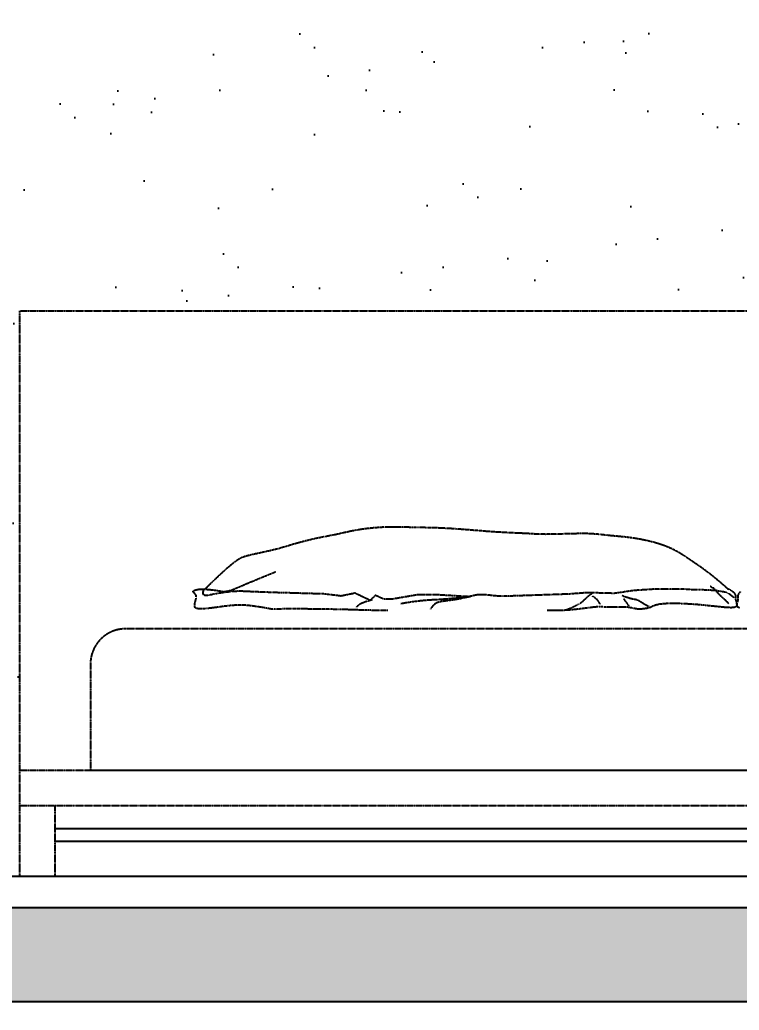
# Model space of a CAD drawing. Header units: millimetres. Extents: x 84840 to 206424, y -288515 to -124389.
# Drawn here: x 113913 to 114830, y -248147 to -246885 of the extents above; entities that cross this region are included whole.
import ezdxf

# ---------------------------------------------------------------- set-up
doc = ezdxf.new("R2010")
doc.units = ezdxf.units.MM
doc.header["$PDMODE"] = 3
doc.linetypes.add('DASHED2', pattern=[0.375, 0.25, -0.125])
doc.styles.add('Arial', font='arial.ttf')
doc.dimstyles.new('1比60', dxfattribs={"dimscale": 60, "dimtxt": 2, "dimasz": 1.25, "dimexe": 1, "dimexo": 1, "dimgap": 0.2, "dimtad": 1, "dimdec": 0, "dimrnd": 0.005, "dimzin": 0, "dimdsep": 46, "dimtxsty": 'Arial', "dimblk": 'ARCHTICK', "dimcen": 0.125, "dimdle": 1, "dimclrd": 44, "dimclre": 44, "dimclrt": 50, "dimadec": 0, "dimazin": 0, "dimtfac": 1, "dimtdec": 0, "dimtix": 1, "dimtmove": 2, "dimatfit": 3, "dimldrblk": 'DOT', "dimfxl": 4, "dimfxlon": 1, "dimtvp": 1, "dimtolj": 1, "dimtzin": 0, "dimarcsym": 0})

# ---------------------------------------------------------------- blocks, each defined once
blk = doc.blocks.new('0089')
at = {"color": 6, "linetype": 'DASHED2'}
for p, q in [((76486.5, -32316.2), (76486.5, -31516.2)), ((76486.5, -31516.2), (78486.5, -31516.2)), ((76970.4, -31825.5), (76966.6, -31826.1)), ((76974.4, -31824.9), (76970.4, -31825.5)), ((76978.5, -31824.4), (76974.4, -31824.9)), ((76982.6, -31824), (76978.5, -31824.4)), ((76986.8, -31823.5), (76982.6, -31824)), ((76991, -31823.2), (76986.8, -31823.5)), ((76995.1, -31822.9), (76991, -31823.2)), ((76999.1, -31822.6), (76995.1, -31822.9)), ((77003.1, -31822.4), (76999.1, -31822.6)), ((77007, -31822.2), (77003.1, -31822.4)), ((77010.6, -31822.1), (77007, -31822.2)), ((77014.2, -31822.1), (77010.6, -31822.1)), ((77017.5, -31822.1), (77014.2, -31822.1)), ((77020.7, -31822.1), (77017.5, -31822.1)), ((77023.9, -31822.1), (77020.7, -31822.1)), ((77026.9, -31822.2), (77023.9, -31822.1)), ((77030, -31822.3), (77026.9, -31822.2)), ((77033, -31822.4), (77030, -31822.3)), ((77036, -31822.5), (77033, -31822.4)), ((77039, -31822.6), (77036, -31822.5)), ((77042.2, -31822.7), (77039, -31822.6)), ((77045.4, -31822.8), (77042.2, -31822.7)), ((77048.8, -31822.8), (77045.4, -31822.8)), ((77052.2, -31822.9), (77048.8, -31822.8)), ((77055.7, -31823), (77052.2, -31822.9)), ((77059.4, -31823), (77055.7, -31823)), ((77063.1, -31823.1), (77059.4, -31823)), ((77067, -31823.2), (77063.1, -31823.1)), ((77071, -31823.3), (77067, -31823.2)), ((77075.1, -31823.4), (77071, -31823.3)), ((77079.3, -31823.5), (77075.1, -31823.4)), ((77083.6, -31823.7), (77079.3, -31823.5)), ((77088.1, -31823.9), (77083.6, -31823.7)), ((77092.5, -31824.2), (77088.1, -31823.9)), ((77097.1, -31824.4), (77092.5, -31824.2)), ((77101.6, -31824.7), (77097.1, -31824.4)), ((77106.1, -31825), (77101.6, -31824.7)), ((77110.6, -31825.3), (77106.1, -31825)), ((77115.1, -31825.7), (77110.6, -31825.3)), ((77119.4, -31826), (77115.1, -31825.7)), ((76899.6, -31839.9), (76896.6, -31840.5)), ((76902.5, -31839.2), (76899.6, -31839.9)), ((76905.3, -31838.6), (76902.5, -31839.2)), ((76908, -31838), (76905.3, -31838.6)), ((76910.7, -31837.4), (76908, -31838)), ((76913.2, -31836.9), (76910.7, -31837.4)), ((76915.7, -31836.4), (76913.2, -31836.9)), ((76918.1, -31836), (76915.7, -31836.4)), ((76920.4, -31835.5), (76918.1, -31836)), ((76922.7, -31835.1), (76920.4, -31835.5)), ((76925, -31834.7), (76922.7, -31835.1)), ((76927.3, -31834.2), (76925, -31834.7)), ((76929.7, -31833.8), (76927.3, -31834.2)), ((76932.1, -31833.3), (76929.7, -31833.8)), ((76934.6, -31832.7), (76932.1, -31833.3)), ((76937.2, -31832.2), (76934.6, -31832.7)), ((76940, -31831.6), (76937.2, -31832.2)), ((76942.9, -31830.9), (76940, -31831.6)), ((76945.9, -31830.2), (76942.9, -31830.9)), ((76949, -31829.5), (76945.9, -31830.2)), ((76952.3, -31828.8), (76949, -31829.5)), ((76955.7, -31828.1), (76952.3, -31828.8)), ((76959.2, -31827.4), (76955.7, -31828.1)), ((76962.8, -31826.7), (76959.2, -31827.4)), ((76966.6, -31826.1), (76962.8, -31826.7)), ((77123.7, -31826.3), (77119.4, -31826)), ((77127.8, -31826.7), (77123.7, -31826.3)), ((77131.8, -31827), (77127.8, -31826.7)), ((77135.8, -31827.3), (77131.8, -31827)), ((77139.7, -31827.6), (77135.8, -31827.3)), ((77143.5, -31828), (77139.7, -31827.6)), ((77147.4, -31828.3), (77143.5, -31828)), ((77151.3, -31828.6), (77147.4, -31828.3)), ((77155.2, -31828.9), (77151.3, -31828.6)), ((77159.2, -31829.1), (77155.2, -31828.9)), ((77163.3, -31829.4), (77159.2, -31829.1)), ((77167.6, -31829.6), (77163.3, -31829.4)), ((77171.9, -31829.9), (77167.6, -31829.6)), ((77176.3, -31830.1), (77171.9, -31829.9)), ((77180.7, -31830.3), (77176.3, -31830.1)), ((77185, -31830.5), (77180.7, -31830.3)), ((77189.2, -31830.7), (77185, -31830.5)), ((77193.2, -31830.8), (77189.2, -31830.7)), ((77197.1, -31831), (77193.2, -31830.8)), ((77200.7, -31831.2), (77197.1, -31831)), ((77204.1, -31831.3), (77200.7, -31831.2)), ((77207.1, -31831.5), (77204.1, -31831.3)), ((77209.9, -31831.7), (77207.1, -31831.5)), ((77212.4, -31831.8), (77209.9, -31831.7)), ((77214.9, -31832), (77212.4, -31831.8)), ((77217.3, -31832.1), (77214.9, -31832)), ((77219.7, -31832.2), (77217.3, -31832.1)), ((77222.3, -31832.3), (77219.7, -31832.2)), ((77225, -31832.4), (77222.3, -31832.3)), ((77227.9, -31832.4), (77225, -31832.4)), ((77231.2, -31832.5), (77227.9, -31832.4)), ((77234.8, -31832.4), (77231.2, -31832.5)), ((77238.7, -31832.4), (77234.8, -31832.4)), ((77242.9, -31832.3), (77238.7, -31832.4)), ((77247.2, -31832.2), (77242.9, -31832.3)), ((77251.6, -31832.1), (77247.2, -31832.2)), ((77256.1, -31832), (77251.6, -31832.1)), ((77260.5, -31831.9), (77256.1, -31832)), ((77264.8, -31831.8), (77260.5, -31831.9)), ((77268.9, -31831.7), (77264.8, -31831.8)), ((77272.8, -31831.6), (77268.9, -31831.7)), ((77276.3, -31831.5), (77272.8, -31831.6)), ((77279.5, -31831.5), (77276.3, -31831.5)), ((77282.5, -31831.5), (77279.5, -31831.5)), ((77285.3, -31831.4), (77282.5, -31831.5)), ((77287.9, -31831.5), (77285.3, -31831.4)), ((77290.4, -31831.5), (77287.9, -31831.5)), ((77292.8, -31831.6), (77290.4, -31831.5)), ((77295.2, -31831.7), (77292.8, -31831.6)), ((77297.6, -31831.8), (77295.2, -31831.7)), ((77300.1, -31832), (77297.6, -31831.8)), ((77302.7, -31832.2), (77300.1, -31832)), ((77305.3, -31832.4), (77302.7, -31832.2)), ((77308.1, -31832.7), (77305.3, -31832.4)), ((77310.9, -31833), (77308.1, -31832.7)), ((77313.7, -31833.3), (77310.9, -31833)), ((77316.6, -31833.6), (77313.7, -31833.3)), ((77319.5, -31834), (77316.6, -31833.6)), ((77322.5, -31834.3), (77319.5, -31834)), ((77325.5, -31834.6), (77322.5, -31834.3)), ((77328.5, -31834.9), (77325.5, -31834.6)), ((77331.4, -31835.2), (77328.5, -31834.9)), ((77334.4, -31835.4), (77331.4, -31835.2)), ((77337.5, -31835.7), (77334.4, -31835.4)), ((77340.6, -31836), (77337.5, -31835.7)), ((77343.7, -31836.3), (77340.6, -31836)), ((77347, -31836.7), (77343.7, -31836.3)), ((77350.5, -31837.1), (77347, -31836.7)), ((77354, -31837.6), (77350.5, -31837.1)), ((77357.8, -31838.2), (77354, -31837.6)), ((77361.7, -31838.8), (77357.8, -31838.2)), ((77365.9, -31839.6), (77361.7, -31838.8)), ((77370.3, -31840.5), (77365.9, -31839.6)), ((76849.3, -31853.7), (76847.3, -31854.2)), ((76851.3, -31853.2), (76849.3, -31853.7)), ((76853.5, -31852.6), (76851.3, -31853.2)), ((76855.7, -31852), (76853.5, -31852.6)), ((76858.1, -31851.3), (76855.7, -31852)), ((76860.7, -31850.5), (76858.1, -31851.3)), ((76863.4, -31849.7), (76860.7, -31850.5)), ((76866.2, -31848.9), (76863.4, -31849.7)), ((76869.2, -31848), (76866.2, -31848.9)), ((76872.1, -31847.1), (76869.2, -31848)), ((76875.2, -31846.2), (76872.1, -31847.1)), ((76878.3, -31845.3), (76875.2, -31846.2)), ((76881.4, -31844.5), (76878.3, -31845.3)), ((76884.5, -31843.6), (76881.4, -31844.5)), ((76887.6, -31842.8), (76884.5, -31843.6)), ((76890.6, -31842), (76887.6, -31842.8)), ((76893.7, -31841.3), (76890.6, -31842)), ((76896.6, -31840.5), (76893.7, -31841.3)), ((77374.7, -31841.4), (77370.3, -31840.5)), ((77379.3, -31842.5), (77374.7, -31841.4)), ((77384, -31843.7), (77379.3, -31842.5)), ((77388.7, -31845.1), (77384, -31843.7)), ((77393.4, -31846.5), (77388.7, -31845.1)), ((77398, -31848.1), (77393.4, -31846.5)), ((77402.5, -31849.8), (77398, -31848.1)), ((77406.9, -31851.6), (77402.5, -31849.8)), ((77411.1, -31853.5), (77406.9, -31851.6)), ((77415.2, -31855.6), (77411.1, -31853.5)), ((76798.8, -31866.5), (76795.1, -31868.7)), ((76802, -31865), (76798.8, -31866.5)), ((76804.9, -31864), (76802, -31865)), ((76807.6, -31863.3), (76804.9, -31864)), ((76810.3, -31862.6), (76807.6, -31863.3)), ((76813.2, -31861.9), (76810.3, -31862.6)), ((76816, -31861.2), (76813.2, -31861.9)), ((76818.9, -31860.5), (76816, -31861.2)), ((76821.8, -31859.9), (76818.9, -31860.5)), ((76824.6, -31859.3), (76821.8, -31859.9)), ((76827.4, -31858.7), (76824.6, -31859.3)), ((76830.1, -31858.1), (76827.4, -31858.7)), ((76832.6, -31857.5), (76830.1, -31858.1)), ((76835.1, -31857), (76832.6, -31857.5)), ((76837.3, -31856.5), (76835.1, -31857)), ((76839.5, -31856.1), (76837.3, -31856.5)), ((76841.5, -31855.6), (76839.5, -31856.1)), ((76843.5, -31855.2), (76841.5, -31855.6)), ((76845.4, -31854.7), (76843.5, -31855.2)), ((76847.3, -31854.2), (76845.4, -31854.7)), ((77419.1, -31857.7), (77415.2, -31855.6)), ((77422.8, -31859.9), (77419.1, -31857.7)), ((77426.4, -31862.2), (77422.8, -31859.9)), ((77429.9, -31864.4), (77426.4, -31862.2)), ((77433.2, -31866.7), (77429.9, -31864.4)), ((77436.5, -31868.9), (77433.2, -31866.7)), ((76778.3, -31882), (76770.2, -31889.4)), ((76785.1, -31876.2), (76778.3, -31882)), ((76790.6, -31871.9), (76785.1, -31876.2)), ((76795.1, -31868.7), (76790.6, -31871.9)), ((77439.6, -31871.1), (77436.5, -31868.9)), ((77442.6, -31873.1), (77439.6, -31871.1)), ((77445.6, -31875.1), (77442.6, -31873.1)), ((77448.5, -31877.1), (77445.6, -31875.1)), ((77451.7, -31879.3), (77448.5, -31877.1)), ((77455.1, -31881.7), (77451.7, -31879.3)), ((77458.9, -31884.6), (77455.1, -31881.7)), ((76770.2, -31889.4), (76760.4, -31898.7)), ((76819.8, -31897.3), (76823.4, -31895.8)), ((76823.4, -31895.8), (76827.4, -31894.2)), ((76827.4, -31894.2), (76831.8, -31892.4)), ((76831.8, -31892.4), (76836.8, -31890.4)), ((76836.8, -31890.4), (76842.5, -31888.1)), ((76842.5, -31888.1), (76848.8, -31885.5)), ((77463.3, -31887.9), (77458.9, -31884.6)), ((77468.3, -31891.9), (77463.3, -31887.9)), ((77474.1, -31896.6), (77468.3, -31891.9)), ((76742.7, -31910.1), (76743.9, -31910.1)), ((76743.9, -31910.1), (76745.2, -31910.1)), ((76745.2, -31910.1), (76746.6, -31910.1)), ((76760.4, -31898.7), (76748.7, -31910.2)), ((76789, -31910.2), (76791.5, -31909.2)), ((76791.5, -31909.2), (76794.1, -31908.2)), ((76794.1, -31908.2), (76796.7, -31907)), ((76796.7, -31907), (76799.4, -31905.9)), ((76799.4, -31905.9), (76802.2, -31904.7)), ((76802.2, -31904.7), (76805, -31903.5)), ((76805, -31903.5), (76807.8, -31902.2)), ((76807.8, -31902.2), (76810.6, -31901.1)), ((76810.6, -31901.1), (76813.5, -31899.8)), ((76813.5, -31899.8), (76816.6, -31898.6)), ((76816.6, -31898.6), (76819.8, -31897.3)), ((77387.6, -31910), (77356.9, -31912)), ((77408, -31910), (77387.6, -31910)), ((77426.3, -31910), (77408, -31910)), ((77438.6, -31911), (77426.3, -31910)), ((77467.4, -31908.3), (77464.5, -31906.2)), ((77470.2, -31909.1), (77467.4, -31908.3)), ((77471.3, -31912), (77470.2, -31909.1)), ((77480.9, -31902.3), (77474.1, -31896.6)), ((77488.6, -31909), (77480.9, -31902.3)), ((77488.6, -31909), (77492.2, -31910.7)), ((76732.2, -31913.3), (76732.3, -31913)), ((76732.2, -31913.7), (76732.2, -31913.3)), ((76732.3, -31914), (76732.2, -31913.7)), ((76732.3, -31913), (76732.5, -31912.7)), ((76732.5, -31914.3), (76732.3, -31914)), ((76732.5, -31912.7), (76732.8, -31912.4)), ((76732.7, -31914.6), (76732.5, -31914.3)), ((76733, -31914.9), (76732.7, -31914.6)), ((76732.8, -31912.4), (76733.2, -31912.1)), ((76733.3, -31915.2), (76733, -31914.9)), ((76733.2, -31912.1), (76733.7, -31911.8)), ((76733.6, -31915.6), (76733.3, -31915.2)), ((76734, -31915.9), (76733.6, -31915.6)), ((76733.7, -31911.8), (76734.3, -31911.6)), ((76734.3, -31916.3), (76734, -31915.9)), ((76734.3, -31911.6), (76735, -31911.3)), ((76734.7, -31916.6), (76734.3, -31916.3)), ((76735, -31917), (76734.7, -31916.6)), ((76735, -31911.3), (76735.8, -31911.1)), ((76735.3, -31917.4), (76735, -31917)), ((76735.6, -31917.9), (76735.3, -31917.4)), ((76735.9, -31918.3), (76735.6, -31917.9)), ((76735.8, -31911.1), (76736.6, -31910.9)), ((76736.1, -31918.8), (76735.9, -31918.3)), ((76736, -31924.3), (76736.2, -31923.3)), ((76736.2, -31919.4), (76736.1, -31918.8)), ((76736.3, -31920.1), (76736.2, -31919.4)), ((76736.2, -31923.3), (76736.3, -31922.4)), ((76736.4, -31920.8), (76736.3, -31920.1)), ((76736.3, -31922.4), (76736.4, -31921.5)), ((76736.4, -31921.5), (76736.4, -31920.8)), ((76736.6, -31910.9), (76737.5, -31910.7)), ((76737.5, -31910.7), (76738.4, -31910.5)), ((76738.4, -31910.5), (76739.4, -31910.3)), ((76739.4, -31910.3), (76740.5, -31910.2)), ((76740.5, -31910.2), (76741.6, -31910.2)), ((76741.6, -31910.2), (76742.7, -31910.1)), ((76746.4, -31914.1), (76746.5, -31912.9)), ((76746.4, -31915.2), (76746.4, -31914.1)), ((76746.4, -31916.2), (76746.4, -31915.2)), ((76746.5, -31917), (76746.4, -31916.2)), ((76746.5, -31911.6), (76746.6, -31910.1)), ((76746.5, -31912.9), (76746.5, -31911.6)), ((76746.7, -31917.7), (76746.5, -31917)), ((76746.6, -31910.1), (76748, -31910.2)), ((76747.1, -31918.3), (76746.7, -31917.7)), ((76747.6, -31918.7), (76747.1, -31918.3)), ((76748.3, -31918.9), (76747.6, -31918.7)), ((76748, -31910.2), (76749.5, -31910.2)), ((76749.2, -31919.1), (76748.3, -31918.9)), ((76750.3, -31919.1), (76749.2, -31919.1)), ((76749.5, -31910.2), (76751, -31910.3)), ((76751.7, -31919), (76750.3, -31919.1)), ((76751, -31910.3), (76752.6, -31910.4)), ((76753.2, -31918.8), (76751.7, -31919)), ((76752.6, -31910.4), (76754.3, -31910.6)), ((76755, -31918.5), (76753.2, -31918.8)), ((76754.3, -31910.6), (76756, -31910.7)), ((76756.9, -31918.2), (76755, -31918.5)), ((76756, -31910.7), (76757.7, -31910.9)), ((76759, -31917.8), (76756.9, -31918.2)), ((76757.7, -31910.9), (76759.5, -31911.1)), ((76761.2, -31917.3), (76759, -31917.8)), ((76759.5, -31911.1), (76761.2, -31911.3)), ((76761.2, -31911.3), (76762.9, -31911.5)), ((76763.6, -31916.9), (76761.2, -31917.3)), ((76762.9, -31911.5), (76764.6, -31911.7)), ((76766.1, -31916.4), (76763.6, -31916.9)), ((76764.6, -31911.7), (76766.2, -31911.9)), ((76768.8, -31915.9), (76766.1, -31916.4)), ((76766.2, -31911.9), (76767.7, -31912.2)), ((76767.7, -31912.2), (76769.1, -31912.4)), ((76771.6, -31915.5), (76768.8, -31915.9)), ((76769.1, -31912.4), (76770.5, -31912.7)), ((76770.5, -31912.7), (76771.8, -31912.9)), ((76774.4, -31915.1), (76771.6, -31915.5)), ((76771.8, -31912.9), (76773.2, -31913.1)), ((76773.2, -31913.1), (76774.5, -31913.2)), ((76777.3, -31914.7), (76774.4, -31915.1)), ((76774.5, -31913.2), (76775.9, -31913.3)), ((76775.9, -31913.3), (76777.4, -31913.2)), ((76780.2, -31914.3), (76777.3, -31914.7)), ((76777.4, -31913.2), (76778.9, -31913.1)), ((76778.9, -31913.1), (76780.6, -31912.8)), ((76783.1, -31914), (76780.2, -31914.3)), ((76780.6, -31912.8), (76782.5, -31912.4)), ((76782.5, -31912.4), (76784.5, -31911.8)), ((76785.9, -31913.7), (76783.1, -31914)), ((76784.5, -31911.8), (76786.7, -31911)), ((76788.7, -31913.5), (76785.9, -31913.7)), ((76786.7, -31911), (76789, -31910.2)), ((76791.3, -31913.3), (76788.7, -31913.5)), ((76793.9, -31913.2), (76791.3, -31913.3)), ((76796.3, -31913.1), (76793.9, -31913.2)), ((76798.6, -31913.1), (76796.3, -31913.1)), ((76801, -31913.1), (76798.6, -31913.1)), ((76803.7, -31913.2), (76801, -31913.1)), ((76806.7, -31913.3), (76803.7, -31913.2)), ((76810.1, -31913.5), (76806.7, -31913.3)), ((76814.1, -31913.7), (76810.1, -31913.5)), ((76818.8, -31913.9), (76814.1, -31913.7)), ((76824.4, -31914.1), (76818.8, -31913.9)), ((76830.9, -31914.4), (76824.4, -31914.1)), ((76838.4, -31914.6), (76830.9, -31914.4)), ((76846.8, -31914.9), (76838.4, -31914.6)), ((76855.8, -31915.2), (76846.8, -31914.9)), ((76865.2, -31915.4), (76855.8, -31915.2)), ((76874.8, -31915.7), (76865.2, -31915.4)), ((76884.3, -31916), (76874.8, -31915.7)), ((76893.6, -31916.2), (76884.3, -31916)), ((76902.4, -31916.5), (76893.6, -31916.2)), ((76910.5, -31916.7), (76902.4, -31916.5)), ((76917.7, -31916.9), (76906.6, -31916.6)), ((76917.7, -31916.9), (76910.5, -31916.7)), ((76941.6, -31919.9), (76917.7, -31916.9)), ((76961.3, -31915.8), (76941.6, -31919.9)), ((76982.7, -31926.1), (76961.3, -31915.8)), ((76990.2, -31918.9), (76982.7, -31926.1)), ((77001.5, -31924.1), (76990.2, -31918.9)), ((77015, -31924.1), (77001.5, -31924.1)), ((77051.1, -31917.9), (77015, -31924.1)), ((77062.5, -31917.9), (77051.1, -31917.9)), ((77073.8, -31917.9), (77062.5, -31917.9)), ((77122, -31920.8), (77073.8, -31917.9)), ((77080.9, -31924.4), (77085, -31924.1)), ((77085, -31924.1), (77089.3, -31923.8)), ((77089.3, -31923.8), (77093.7, -31923.5)), ((77093.7, -31923.5), (77098.3, -31923.1)), ((77098.3, -31923.1), (77103.1, -31922.7)), ((77103.1, -31922.7), (77108.2, -31922.3)), ((77109.5, -31923.9), (77105, -31924.7)), ((77108.2, -31922.3), (77113.5, -31921.7)), ((77114.3, -31922.9), (77109.5, -31923.9)), ((77113.5, -31921.7), (77119, -31921.1)), ((77119.5, -31921.8), (77114.3, -31922.9)), ((77119, -31921.1), (77124.9, -31920.4)), ((77124.9, -31920.4), (77119.5, -31921.8)), ((77135.8, -31917.9), (77122, -31920.8)), ((77144.1, -31917.9), (77135.8, -31917.9)), ((77162.6, -31919.9), (77144.1, -31917.9)), ((77172.2, -31920.2), (77162.6, -31919.9)), ((77264.1, -31917.1), (77172.2, -31920.2)), ((77290.6, -31915.1), (77264.1, -31917.1)), ((77287.9, -31923.7), (77286.8, -31924.7)), ((77289.1, -31922.5), (77287.9, -31923.7)), ((77290.6, -31921.2), (77289.1, -31922.5)), ((77328.4, -31916.1), (77290.6, -31915.1)), ((77292.3, -31919.8), (77290.6, -31921.2)), ((77294.3, -31918.2), (77292.3, -31919.8)), ((77296.6, -31916.4), (77294.3, -31918.2)), ((77299.7, -31921.4), (77297.8, -31920.1)), ((77301.3, -31922.5), (77299.7, -31921.4)), ((77302.5, -31923.5), (77301.3, -31922.5)), ((77303.5, -31924.3), (77302.5, -31923.5)), ((77356.9, -31912), (77328.4, -31916.1)), ((77341.5, -31920.2), (77339.1, -31919.3)), ((77343.7, -31921), (77341.5, -31920.2)), ((77344.4, -31927), (77342, -31923.8)), ((77345.6, -31921.7), (77343.7, -31921)), ((77347.4, -31922.2), (77345.6, -31921.7)), ((77348.9, -31922.7), (77347.4, -31922.2)), ((77350.3, -31923.1), (77348.9, -31922.7)), ((77351.5, -31923.5), (77350.3, -31923.1)), ((77352.6, -31923.7), (77351.5, -31923.5)), ((77353.6, -31924), (77352.6, -31923.7)), ((77354.5, -31924.1), (77353.6, -31924)), ((77448.8, -31911), (77438.6, -31911)), ((77471.3, -31912), (77448.8, -31911)), ((77472.3, -31912.1), (77471.3, -31912)), ((77473.2, -31912.2), (77472.3, -31912.1)), ((77472.3, -31912.7), (77474.3, -31914.7)), ((77474.1, -31912.4), (77473.2, -31912.2)), ((77474.9, -31912.5), (77474.1, -31912.4)), ((77474.3, -31914.7), (77476.2, -31916.6)), ((77475.7, -31912.7), (77474.9, -31912.5)), ((77476.5, -31912.8), (77475.7, -31912.7)), ((77476.2, -31916.6), (77478.1, -31918.4)), ((77477.2, -31913), (77476.5, -31912.8)), ((77478, -31913.1), (77477.2, -31913)), ((77478.7, -31913.3), (77478, -31913.1)), ((77478.1, -31918.4), (77479.9, -31920)), ((77479.4, -31913.4), (77478.7, -31913.3)), ((77480.2, -31913.5), (77479.4, -31913.4)), ((77479.9, -31920), (77481.7, -31921.7)), ((77481, -31913.6), (77480.2, -31913.5)), ((77481.7, -31913.8), (77481, -31913.6)), ((77482.5, -31913.9), (77481.7, -31913.8)), ((77481.7, -31921.7), (77483.4, -31923.3)), ((77483.2, -31914), (77482.5, -31913.9)), ((77483.9, -31914.1), (77483.2, -31914)), ((77483.4, -31923.3), (77485.1, -31924.9)), ((77484.6, -31914.2), (77483.9, -31914.1)), ((77485.3, -31914.3), (77484.6, -31914.2)), ((77486, -31914.4), (77485.3, -31914.3)), ((77486.6, -31914.6), (77486, -31914.4)), ((77487.1, -31914.7), (77486.6, -31914.6)), ((77487.6, -31914.9), (77487.1, -31914.7)), ((77488.1, -31915.1), (77487.6, -31914.9)), ((77488.5, -31915.3), (77488.1, -31915.1)), ((77489, -31915.5), (77488.5, -31915.3)), ((77489.4, -31915.7), (77489, -31915.5)), ((77489.9, -31916), (77489.4, -31915.7)), ((77490.3, -31916.3), (77489.9, -31916)), ((77490.8, -31916.6), (77490.3, -31916.3)), ((77491.3, -31917), (77490.8, -31916.6)), ((77491.9, -31917.4), (77491.3, -31917)), ((77492.5, -31917.8), (77491.9, -31917.4)), ((77492.2, -31910.7), (77494.9, -31912.4)), ((77493.1, -31918.3), (77492.5, -31917.8)), ((77493.8, -31918.8), (77493.1, -31918.3)), ((77494.5, -31919.3), (77493.8, -31918.8)), ((77495.2, -31919.9), (77494.5, -31919.3)), ((77494.9, -31912.4), (77497, -31914)), ((77495.9, -31920.5), (77495.2, -31919.9)), ((77496.7, -31921.1), (77495.9, -31920.5)), ((77497.6, -31921.8), (77496.7, -31921.1)), ((77497, -31914), (77498.5, -31915.4)), ((77498.4, -31922.5), (77497.6, -31921.8)), ((77498.5, -31915.4), (77499.4, -31916.8)), ((77499.4, -31916.8), (77500, -31918.1)), ((77500, -31918.1), (77500.3, -31919.3)), ((77500.3, -31919.3), (77500.4, -31920.5)), ((77500.4, -31920.5), (77500.3, -31921.6)), ((77500.3, -31921.6), (77500.3, -31922.7)), ((77500.3, -31922.7), (77500.3, -31923.8)), ((77500.3, -31923.8), (77500.4, -31924.8)), ((77503.6, -31919.3), (77503.5, -31920.5)), ((77503.5, -31920.5), (77503.6, -31921.6)), ((77503.6, -31923.8), (77503.5, -31924.8)), ((77503.9, -31918.1), (77503.6, -31919.3)), ((77503.6, -31921.6), (77503.6, -31922.7)), ((77503.6, -31922.7), (77503.6, -31923.8)), ((77504.5, -31916.8), (77503.9, -31918.1)), ((77505.4, -31915.4), (77504.5, -31916.8)), ((77506.9, -31914), (77505.4, -31915.4)), ((76734.2, -31932.5), (76734.3, -31931.6)), ((76734.2, -31933.4), (76734.2, -31932.5)), ((76734.2, -31934.2), (76734.2, -31933.4)), ((76734.4, -31935), (76734.2, -31934.2)), ((76734.3, -31931.6), (76734.5, -31930.6)), ((76734.7, -31935.7), (76734.4, -31935)), ((76734.5, -31930.6), (76734.7, -31929.5)), ((76734.7, -31929.5), (76735, -31928.5)), ((76735.1, -31936.3), (76734.7, -31935.7)), ((76735, -31928.5), (76735.2, -31927.4)), ((76735.8, -31936.8), (76735.1, -31936.3)), ((76735.2, -31927.4), (76735.5, -31926.4)), ((76735.5, -31926.4), (76735.7, -31925.3)), ((76735.7, -31925.3), (76736, -31924.3)), ((76736.7, -31937.3), (76735.8, -31936.8)), ((76737.8, -31937.6), (76736.7, -31937.3)), ((76739.1, -31937.9), (76737.8, -31937.6)), ((76740.7, -31938), (76739.1, -31937.9)), ((76742.6, -31938.1), (76740.7, -31938)), ((76744.7, -31938), (76742.6, -31938.1)), ((76747, -31937.9), (76744.7, -31938)), ((76749.6, -31937.7), (76747, -31937.9)), ((76752.3, -31937.5), (76749.6, -31937.7)), ((76755.2, -31937.2), (76752.3, -31937.5)), ((76758.2, -31936.8), (76755.2, -31937.2)), ((76761.4, -31936.4), (76758.2, -31936.8)), ((76764.6, -31936), (76761.4, -31936.4)), ((76768, -31935.5), (76764.6, -31936)), ((76771.4, -31935), (76768, -31935.5)), ((76775, -31934.5), (76771.4, -31935)), ((76778.6, -31934.1), (76775, -31934.5)), ((76782.2, -31933.7), (76778.6, -31934.1)), ((76786, -31933.3), (76782.2, -31933.7)), ((76789.8, -31933), (76786, -31933.3)), ((76793.7, -31932.8), (76789.8, -31933)), ((76797.6, -31932.7), (76793.7, -31932.8)), ((76801.5, -31932.8), (76797.6, -31932.7)), ((76805.5, -31932.9), (76801.5, -31932.8)), ((76809.5, -31933.2), (76805.5, -31932.9)), ((76813.5, -31933.6), (76809.5, -31933.2)), ((76817.3, -31934.1), (76813.5, -31933.6)), ((76821, -31934.6), (76817.3, -31934.1)), ((76824.6, -31935.1), (76821, -31934.6)), ((76827.9, -31935.7), (76824.6, -31935.1)), ((76830.9, -31936.2), (76827.9, -31935.7)), ((76833.7, -31936.7), (76830.9, -31936.2)), ((76836.1, -31937.2), (76833.7, -31936.7)), ((76838.1, -31937.5), (76836.1, -31937.2)), ((76839.8, -31937.8), (76838.1, -31937.5)), ((76841.2, -31938.1), (76839.8, -31937.8)), ((76842.5, -31938.2), (76841.2, -31938.1)), ((76860.5, -31938.1), (76857.7, -31938.2)), ((76863.4, -31938), (76860.5, -31938.1)), ((76866.5, -31938), (76863.4, -31938)), ((76869.5, -31937.9), (76866.5, -31938)), ((76872.5, -31937.9), (76869.5, -31937.9)), ((76875.5, -31937.9), (76872.5, -31937.9)), ((76878.3, -31937.9), (76875.5, -31937.9)), ((76880.9, -31937.9), (76878.3, -31937.9)), ((76883.3, -31937.9), (76880.9, -31937.9)), ((76885.7, -31937.9), (76883.3, -31937.9)), ((76888, -31938), (76885.7, -31937.9)), ((76890.2, -31938), (76888, -31938)), ((76892.5, -31938.1), (76890.2, -31938)), ((76894.9, -31938.2), (76892.5, -31938.1)), ((76963.9, -31934.7), (76962.9, -31935.7)), ((76964.9, -31933.8), (76963.9, -31934.7)), ((76965.9, -31933.1), (76964.9, -31933.8)), ((76966.9, -31932.4), (76965.9, -31933.1)), ((76967.9, -31931.8), (76966.9, -31932.4)), ((76968.8, -31931.2), (76967.9, -31931.8)), ((76969.8, -31930.7), (76968.8, -31931.2)), ((76970.7, -31930.3), (76969.8, -31930.7)), ((76971.7, -31929.9), (76970.7, -31930.3)), ((76972.6, -31929.5), (76971.7, -31929.9)), ((76973.5, -31929.2), (76972.6, -31929.5)), ((76974.5, -31928.8), (76973.5, -31929.2)), ((76975.4, -31928.4), (76974.5, -31928.8)), ((76976.5, -31928.1), (76975.4, -31928.4)), ((76977.6, -31927.7), (76976.5, -31928.1)), ((76978.9, -31927.3), (76977.6, -31927.7)), ((76980.3, -31926.9), (76978.9, -31927.3)), ((76981.8, -31926.4), (76980.3, -31926.9)), ((76983.6, -31925.9), (76981.8, -31926.4)), ((76985.5, -31925.3), (76983.6, -31925.9)), ((77026.2, -31930.4), (77033.3, -31929.1)), ((77033.3, -31929.1), (77039.7, -31928.1)), ((77039.7, -31928.1), (77045.6, -31927.3)), ((77045.6, -31927.3), (77050.9, -31926.6)), ((77050.9, -31926.6), (77055.8, -31926.1)), ((77055.8, -31926.1), (77060.3, -31925.6)), ((77060.3, -31925.6), (77064.6, -31925.3)), ((77064.6, -31925.3), (77068.8, -31925)), ((77069.7, -31936.2), (77068.1, -31938.5)), ((77068.8, -31925), (77072.8, -31924.8)), ((77071.2, -31934.3), (77069.7, -31936.2)), ((77072.6, -31932.7), (77071.2, -31934.3)), ((77074, -31931.4), (77072.6, -31932.7)), ((77072.8, -31924.8), (77076.8, -31924.6)), ((77075.4, -31930.4), (77074, -31931.4)), ((77076.9, -31929.6), (77075.4, -31930.4)), ((77076.8, -31924.6), (77080.9, -31924.4)), ((77078.5, -31928.9), (77076.9, -31929.6)), ((77080.3, -31928.4), (77078.5, -31928.9)), ((77082.3, -31927.9), (77080.3, -31928.4)), ((77084.5, -31927.5), (77082.3, -31927.9)), ((77087.1, -31927.2), (77084.5, -31927.5)), ((77090.1, -31926.8), (77087.1, -31927.2)), ((77093.3, -31926.4), (77090.1, -31926.8)), ((77096.9, -31925.9), (77093.3, -31926.4)), ((77100.8, -31925.4), (77096.9, -31925.9)), ((77105, -31924.7), (77100.8, -31925.4)), ((77265.8, -31937.6), (77264.3, -31938.2)), ((77267.2, -31937), (77265.8, -31937.6)), ((77268.5, -31936.4), (77267.2, -31937)), ((77269.7, -31935.8), (77268.5, -31936.4)), ((77270.8, -31935.3), (77269.7, -31935.8)), ((77271.8, -31934.8), (77270.8, -31935.3)), ((77272.7, -31934.3), (77271.8, -31934.8)), ((77273.5, -31933.8), (77272.7, -31934.3)), ((77274.2, -31933.4), (77273.5, -31933.8)), ((77274.9, -31933.1), (77274.2, -31933.4)), ((77275.5, -31932.7), (77274.9, -31933.1)), ((77276, -31932.4), (77275.5, -31932.7)), ((77276.5, -31932.2), (77276, -31932.4)), ((77277, -31931.9), (77276.5, -31932.2)), ((77277.5, -31931.6), (77277, -31931.9)), ((77277.9, -31931.4), (77277.5, -31931.6)), ((77278.4, -31931.2), (77277.9, -31931.4)), ((77278.8, -31931), (77278.4, -31931.2)), ((77280, -31938.1), (77278.4, -31938.3)), ((77279.3, -31930.7), (77278.8, -31931)), ((77279.8, -31930.5), (77279.3, -31930.7)), ((77280.2, -31930.2), (77279.8, -31930.5)), ((77281.7, -31937.9), (77280, -31938.1)), ((77280.8, -31929.9), (77280.2, -31930.2)), ((77281.3, -31929.6), (77280.8, -31929.9)), ((77281.8, -31929.2), (77281.3, -31929.6)), ((77283.3, -31937.7), (77281.7, -31937.9)), ((77282.4, -31928.8), (77281.8, -31929.2)), ((77283, -31928.3), (77282.4, -31928.8)), ((77283.6, -31927.8), (77283, -31928.3)), ((77284.9, -31937.5), (77283.3, -31937.7)), ((77284.3, -31927.1), (77283.6, -31927.8)), ((77285, -31926.4), (77284.3, -31927.1)), ((77286.5, -31937.3), (77284.9, -31937.5)), ((77285.8, -31925.6), (77285, -31926.4)), ((77286.8, -31924.7), (77285.8, -31925.6)), ((77288, -31937.1), (77286.5, -31937.3)), ((77289.6, -31936.9), (77288, -31937.1)), ((77291.1, -31936.7), (77289.6, -31936.9)), ((77292.6, -31936.5), (77291.1, -31936.7)), ((77294.2, -31936.3), (77292.6, -31936.5)), ((77295.7, -31936.1), (77294.2, -31936.3)), ((77297.2, -31935.9), (77295.7, -31936.1)), ((77298.8, -31935.7), (77297.2, -31935.9)), ((77300.3, -31935.6), (77298.8, -31935.7)), ((77301.9, -31935.4), (77300.3, -31935.6)), ((77303.5, -31935.3), (77301.9, -31935.4)), ((77304.4, -31925.1), (77303.5, -31924.3)), ((77305.1, -31935.2), (77303.5, -31935.3)), ((77305.1, -31926), (77304.4, -31925.1)), ((77305.9, -31927), (77305.1, -31926)), ((77306.7, -31935.2), (77305.1, -31935.2)), ((77306.6, -31928.1), (77305.9, -31927)), ((77307.5, -31929.4), (77306.6, -31928.1)), ((77308.3, -31935.1), (77306.7, -31935.2)), ((77308.5, -31931.1), (77307.5, -31929.4)), ((77309.9, -31935.2), (77308.3, -31935.1)), ((77311.6, -31935.2), (77309.9, -31935.2)), ((77313.3, -31935.3), (77311.6, -31935.2)), ((77315, -31935.4), (77313.3, -31935.3)), ((77316.7, -31935.5), (77315, -31935.4)), ((77318.5, -31935.6), (77316.7, -31935.5)), ((77320.3, -31935.7), (77318.5, -31935.6)), ((77322.1, -31935.7), (77320.3, -31935.7)), ((77323.9, -31935.8), (77322.1, -31935.7)), ((77325.8, -31935.8), (77323.9, -31935.8)), ((77327.7, -31935.8), (77325.8, -31935.8)), ((77329.6, -31935.7), (77327.7, -31935.8)), ((77331.6, -31935.7), (77329.6, -31935.7)), ((77333.5, -31935.6), (77331.6, -31935.7)), ((77335.4, -31935.5), (77333.5, -31935.6)), ((77337.4, -31935.4), (77335.4, -31935.5)), ((77339.3, -31935.4), (77337.4, -31935.4)), ((77341.1, -31935.4), (77339.3, -31935.4)), ((77342.9, -31935.4), (77341.1, -31935.4)), ((77344.7, -31935.5), (77342.9, -31935.4)), ((77349.3, -31933.6), (77344.4, -31927)), ((77346.4, -31935.6), (77344.7, -31935.5)), ((77348, -31935.8), (77346.4, -31935.6)), ((77349.6, -31936), (77348, -31935.8)), ((77351.1, -31936.3), (77349.6, -31936)), ((77352.6, -31936.5), (77351.1, -31936.3)), ((77354, -31936.8), (77352.6, -31936.5)), ((77355.3, -31937.1), (77354, -31936.8)), ((77355.4, -31924.3), (77354.5, -31924.1)), ((77356.5, -31937.4), (77355.3, -31937.1)), ((77356.2, -31924.4), (77355.4, -31924.3)), ((77357, -31924.6), (77356.2, -31924.4)), ((77357.7, -31937.6), (77356.5, -31937.4)), ((77357.7, -31924.7), (77357, -31924.6)), ((77358.4, -31924.8), (77357.7, -31924.7)), ((77358.8, -31937.9), (77357.7, -31937.6)), ((77359.1, -31925), (77358.4, -31924.8)), ((77359.9, -31938), (77358.8, -31937.9)), ((77359.7, -31925.1), (77359.1, -31925)), ((77360.4, -31925.3), (77359.7, -31925.1)), ((77360.8, -31938.2), (77359.9, -31938)), ((77361, -31925.5), (77360.4, -31925.3)), ((77361.6, -31925.7), (77361, -31925.5)), ((77362.3, -31926), (77361.6, -31925.7)), ((77362.9, -31926.4), (77362.3, -31926)), ((77363.6, -31926.7), (77362.9, -31926.4)), ((77364.2, -31927.1), (77363.6, -31926.7)), ((77364.9, -31927.6), (77364.2, -31927.1)), ((77365.6, -31928), (77364.9, -31927.6)), ((77366.4, -31928.5), (77365.6, -31928)), ((77367.2, -31929), (77366.4, -31928.5)), ((77368, -31929.5), (77367.2, -31929)), ((77368.8, -31930.1), (77368, -31929.5)), ((77369.2, -31938.1), (77368.2, -31938.2)), ((77369.7, -31930.6), (77368.8, -31930.1)), ((77370.3, -31938), (77369.2, -31938.1)), ((77370.7, -31931.2), (77369.7, -31930.6)), ((77371.4, -31937.8), (77370.3, -31938)), ((77371.6, -31931.8), (77370.7, -31931.2)), ((77372.5, -31937.6), (77371.4, -31937.8)), ((77372.6, -31932.3), (77371.6, -31931.8)), ((77373.7, -31937.5), (77372.5, -31937.6)), ((77373.6, -31932.8), (77372.6, -31932.3)), ((77374.5, -31933.3), (77373.6, -31932.8)), ((77374.7, -31937.3), (77373.7, -31937.5)), ((77375.4, -31933.8), (77374.5, -31933.3)), ((77375.8, -31937.1), (77374.7, -31937.3)), ((77376.3, -31934.2), (77375.4, -31933.8)), ((77376.7, -31936.9), (77375.8, -31937.1)), ((77377.1, -31934.5), (77376.3, -31934.2)), ((77377.6, -31936.7), (77376.7, -31936.9)), ((77377.9, -31934.8), (77377.1, -31934.5)), ((77378.4, -31936.5), (77377.6, -31936.7)), ((77379, -31936.3), (77378.4, -31936.5)), ((77379.6, -31936.1), (77379, -31936.3)), ((77380.1, -31935.9), (77379.6, -31936.1)), ((77380.5, -31935.7), (77380.1, -31935.9)), ((77380.9, -31935.5), (77380.5, -31935.7)), ((77381.2, -31935.2), (77380.9, -31935.5)), ((77381.6, -31935), (77381.2, -31935.2)), ((77382, -31934.8), (77381.6, -31935)), ((77382.5, -31934.5), (77382, -31934.8)), ((77383, -31934.3), (77382.5, -31934.5)), ((77383.6, -31934), (77383, -31934.3)), ((77384.3, -31933.8), (77383.6, -31934)), ((77385, -31933.5), (77384.3, -31933.8)), ((77385.9, -31933.2), (77385, -31933.5)), ((77386.8, -31932.9), (77385.9, -31933.2)), ((77387.7, -31932.7), (77386.8, -31932.9)), ((77388.7, -31932.4), (77387.7, -31932.7)), ((77389.7, -31932.2), (77388.7, -31932.4)), ((77390.8, -31931.9), (77389.7, -31932.2)), ((77391.8, -31931.7), (77390.8, -31931.9)), ((77392.9, -31931.5), (77391.8, -31931.7)), ((77394, -31931.4), (77392.9, -31931.5)), ((77395.1, -31931.2), (77394, -31931.4)), ((77396.2, -31931.1), (77395.1, -31931.2)), ((77397.4, -31931), (77396.2, -31931.1)), ((77398.6, -31930.8), (77397.4, -31931)), ((77399.8, -31930.7), (77398.6, -31930.8)), ((77401.1, -31930.7), (77399.8, -31930.7)), ((77402.4, -31930.6), (77401.1, -31930.7)), ((77403.7, -31930.5), (77402.4, -31930.6)), ((77405.1, -31930.5), (77403.7, -31930.5)), ((77406.6, -31930.5), (77405.1, -31930.5)), ((77408.1, -31930.4), (77406.6, -31930.5)), ((77409.6, -31930.4), (77408.1, -31930.4)), ((77411.2, -31930.4), (77409.6, -31930.4)), ((77412.8, -31930.4), (77411.2, -31930.4)), ((77414.5, -31930.4), (77412.8, -31930.4)), ((77416.2, -31930.5), (77414.5, -31930.4)), ((77417.9, -31930.5), (77416.2, -31930.5)), ((77419.7, -31930.5), (77417.9, -31930.5)), ((77421.5, -31930.6), (77419.7, -31930.5)), ((77423.3, -31930.7), (77421.5, -31930.6)), ((77425.2, -31930.7), (77423.3, -31930.7)), ((77427, -31930.8), (77425.2, -31930.7)), ((77428.9, -31930.9), (77427, -31930.8)), ((77430.7, -31931), (77428.9, -31930.9)), ((77432.5, -31931.1), (77430.7, -31931)), ((77434.3, -31931.2), (77432.5, -31931.1)), ((77436, -31931.3), (77434.3, -31931.2)), ((77437.7, -31931.4), (77436, -31931.3)), ((77439.4, -31931.5), (77437.7, -31931.4)), ((77441, -31931.6), (77439.4, -31931.5)), ((77442.7, -31931.7), (77441, -31931.6)), ((77444.3, -31931.8), (77442.7, -31931.7)), ((77446.1, -31932), (77444.3, -31931.8)), ((77447.9, -31932.1), (77446.1, -31932)), ((77449.7, -31932.3), (77447.9, -31932.1)), ((77451.8, -31932.5), (77449.7, -31932.3)), ((77453.9, -31932.7), (77451.8, -31932.5)), ((77456.3, -31932.9), (77453.9, -31932.7)), ((77458.8, -31933.2), (77456.3, -31932.9)), ((77461.5, -31933.5), (77458.8, -31933.2)), ((77464.4, -31933.8), (77461.5, -31933.5)), ((77467.3, -31934.1), (77464.4, -31933.8)), ((77470.2, -31934.4), (77467.3, -31934.1)), ((77473.2, -31934.7), (77470.2, -31934.4)), ((77476, -31935.1), (77473.2, -31934.7)), ((77478.8, -31935.3), (77476, -31935.1)), ((77481.5, -31935.6), (77478.8, -31935.3)), ((77484, -31935.8), (77481.5, -31935.6)), ((77486.3, -31936), (77484, -31935.8)), ((77485.1, -31924.9), (77486.8, -31926.6)), ((77488.4, -31936.1), (77486.3, -31936)), ((77486.8, -31926.6), (77488.5, -31928.4)), ((77490.3, -31936.2), (77488.4, -31936.1)), ((77488.5, -31928.4), (77490.2, -31930.3)), ((77492, -31936.3), (77490.3, -31936.2)), ((77493.5, -31936.3), (77492, -31936.3)), ((77494.9, -31936.3), (77493.5, -31936.3)), ((77496.1, -31936.2), (77494.9, -31936.3)), ((77497.2, -31936.1), (77496.1, -31936.2)), ((77498.2, -31936), (77497.2, -31936.1)), ((77499, -31935.8), (77498.2, -31936)), ((77499.7, -31935.6), (77499, -31935.8)), ((77500.3, -31935.3), (77499.7, -31935.6)), ((77500.8, -31935), (77500.3, -31935.3)), ((77500.4, -31924.8), (77500.5, -31925.8)), ((77500.5, -31925.8), (77500.7, -31926.7)), ((77500.7, -31926.7), (77500.9, -31927.7)), ((77501.2, -31934.7), (77500.8, -31935)), ((77500.9, -31927.7), (77501.1, -31928.5)), ((77501.1, -31928.5), (77501.4, -31929.4)), ((77501.5, -31934.3), (77501.2, -31934.7)), ((77501.4, -31929.4), (77501.6, -31930.1)), ((77501.7, -31933.8), (77501.5, -31934.3)), ((77501.6, -31930.1), (77501.7, -31930.9)), ((77501.7, -31930.9), (77501.9, -31931.6)), ((77501.9, -31933.3), (77501.7, -31933.8)), ((77501.9, -31931.6), (77501.9, -31932.2)), ((77501.9, -31932.2), (77502, -31932.8)), ((77502, -31932.8), (77501.9, -31933.3)), ((77502.2, -31930.9), (77502, -31931.6)), ((77502, -31931.6), (77502, -31932.2)), ((77502, -31932.2), (77502, -31932.8)), ((77502, -31932.8), (77502, -31933.3)), ((77502, -31933.3), (77502.2, -31933.8)), ((77502.3, -31930.1), (77502.2, -31930.9)), ((77502.2, -31933.8), (77502.4, -31934.3)), ((77502.5, -31929.4), (77502.3, -31930.1)), ((77502.4, -31934.3), (77502.7, -31934.7)), ((77502.8, -31928.5), (77502.5, -31929.4)), ((77502.7, -31934.7), (77503.1, -31935)), ((77503, -31927.7), (77502.8, -31928.5)), ((77503.2, -31926.7), (77503, -31927.7)), ((77503.1, -31935), (77503.6, -31935.3)), ((77503.4, -31925.8), (77503.2, -31926.7)), ((77503.5, -31924.8), (77503.4, -31925.8)), ((77503.6, -31935.3), (77504.2, -31935.6)), ((77504.2, -31935.6), (77504.9, -31935.8)), ((77504.9, -31935.8), (77505.7, -31936)), ((76843.6, -31938.3), (76842.5, -31938.2)), ((76844.7, -31938.4), (76843.6, -31938.3)), ((76845.9, -31938.4), (76844.7, -31938.4)), ((76847.2, -31938.4), (76845.9, -31938.4)), ((76848.7, -31938.4), (76847.2, -31938.4)), ((76850.5, -31938.4), (76848.7, -31938.4)), ((76852.6, -31938.3), (76850.5, -31938.4)), ((76855, -31938.2), (76852.6, -31938.3)), ((76857.7, -31938.2), (76855, -31938.2)), ((76897.3, -31938.2), (76894.9, -31938.2)), ((76900, -31938.3), (76897.3, -31938.2)), ((76902.7, -31938.4), (76900, -31938.3)), ((76905.8, -31938.4), (76902.7, -31938.4)), ((76909, -31938.5), (76905.8, -31938.4)), ((76912.5, -31938.5), (76909, -31938.5)), ((76916.1, -31938.5), (76912.5, -31938.5)), ((76920, -31938.6), (76916.1, -31938.5)), ((76924, -31938.6), (76920, -31938.6)), ((76928.2, -31938.6), (76924, -31938.6)), ((76932.6, -31938.7), (76928.2, -31938.6)), ((76937.1, -31938.8), (76932.6, -31938.7)), ((76941.7, -31938.9), (76937.1, -31938.8)), ((76946.5, -31939), (76941.7, -31938.9)), ((76951.3, -31939.1), (76946.5, -31939)), ((76956.2, -31939.3), (76951.3, -31939.1)), ((76961.2, -31939.4), (76956.2, -31939.3)), ((76966.2, -31939.6), (76961.2, -31939.4)), ((76971.2, -31939.7), (76966.2, -31939.6)), ((76976.1, -31939.9), (76971.2, -31939.7)), ((76981, -31940), (76976.1, -31939.9)), ((76985.8, -31940.1), (76981, -31940)), ((76990.5, -31940.2), (76985.8, -31940.1)), ((76995.1, -31940.3), (76990.5, -31940.2)), ((76999.5, -31940.4), (76995.1, -31940.3)), ((77003.8, -31940.5), (76999.5, -31940.4)), ((77008, -31940.5), (77003.8, -31940.5)), ((77237.3, -31940.5), (77233.4, -31940.5)), ((77241.1, -31940.5), (77237.3, -31940.5)), ((77244.8, -31940.5), (77241.1, -31940.5)), ((77248.2, -31940.4), (77244.8, -31940.5)), ((77251.5, -31940.3), (77248.2, -31940.4)), ((77254.5, -31940.2), (77251.5, -31940.3)), ((77257.4, -31940.1), (77254.5, -31940.2)), ((77260.1, -31940), (77257.4, -31940.1)), ((77260.9, -31939.5), (77259, -31940.1)), ((77262.6, -31939.8), (77260.1, -31940)), ((77262.7, -31938.9), (77260.9, -31939.5)), ((77264.9, -31939.7), (77262.6, -31939.8)), ((77264.3, -31938.2), (77262.7, -31938.9)), ((77267.1, -31939.5), (77264.9, -31939.7)), ((77269.2, -31939.3), (77267.1, -31939.5)), ((77271.2, -31939.1), (77269.2, -31939.3)), ((77273.1, -31938.9), (77271.2, -31939.1)), ((77274.9, -31938.7), (77273.1, -31938.9)), ((77276.6, -31938.5), (77274.9, -31938.7)), ((77278.4, -31938.3), (77276.6, -31938.5)), ((77361.8, -31938.3), (77360.8, -31938.2)), ((77362.7, -31938.4), (77361.8, -31938.3)), ((77363.6, -31938.4), (77362.7, -31938.4)), ((77364.4, -31938.4), (77363.6, -31938.4)), ((77365.3, -31938.4), (77364.4, -31938.4)), ((77366.2, -31938.4), (77365.3, -31938.4)), ((77367.2, -31938.3), (77366.2, -31938.4)), ((77368.2, -31938.2), (77367.2, -31938.3)), ((78336.5, -31966.2), (76636.5, -31966.2)), ((76586.5, -32016.2), (76586.5, -32166.2)), ((76486.5, -32166.2), (78486.5, -32166.2)), ((76586.5, -32166.2), (78386.5, -32166.2)), ((76486.5, -32216.2), (78486.5, -32216.2)), ((76536.5, -32316.2), (76536.5, -32216.2))]:
    blk.add_line(p, q, dxfattribs=at)
blk.add_arc((76636.5, -32016.2), 50, 90, 180, dxfattribs=at)
blk = doc.blocks.new('_ArchTick')
at = {"color": 0, "linetype": 'ByBlock', "const_width": 0.15}
blk.add_lwpolyline([(-0.5, -0.5), (0.5, 0.5)], dxfattribs=at)
blk = doc.blocks.new('*D84')
at = {"color": 44, "lineweight": -2}
for p, q in [((113362.7, -248266.1), (113362.7, -248566.1)), ((113912.7, -248266.1), (113912.7, -248566.1)), ((113302.7, -248506.1), (113972.7, -248506.1))]:
    blk.add_line(p, q, dxfattribs=at)
at = {"layer": 'Defpoints', "color": 0}
for p in [(113912.7, -247470.9), (113362.7, -247932.3), (113912.7, -248506.1)]:
    blk.add_point(p, dxfattribs=at)
at = {"color": 44, "lineweight": -2, "xscale": 75, "yscale": 75, "zscale": 75, "rotation": 180}
blk.add_blockref('_ArchTick', (113362.7, -248506.1), dxfattribs=at)
at = {"color": 44, "lineweight": -2, "xscale": 75, "yscale": 75, "zscale": 75}
blk.add_blockref('_ArchTick', (113912.7, -248506.1), dxfattribs=at)
at = {"color": 50, "insert": (113637.7, -248432.9), "char_height": 120, "attachment_point": 5, "style": 'Arial'}
blk.add_mtext('\\A1;550', dxfattribs=at)
blk = doc.blocks.new('_Dot')
at = {"color": 0, "linetype": 'ByBlock', "lineweight": -2}
blk.add_line((-0.5, 0), (-1, 0), dxfattribs=at)
at = {"color": 0, "linetype": 'ByBlock', "const_width": 0.5}
blk.add_lwpolyline([(-0.25, 0, 1), (0.25, 0, 1)], format="xyb", close=True, dxfattribs=at)
blk = doc.blocks.new('*D85')
at = {"color": 44, "lineweight": -2}
for p, q in [((113912.7, -248266.1), (113912.7, -248566.1)), ((115712.7, -248266.1), (115712.7, -248566.1)), ((113852.7, -248506.1), (115772.7, -248506.1))]:
    blk.add_line(p, q, dxfattribs=at)
at = {"layer": 'Defpoints', "color": 0}
for p in [(113912.7, -247470.9), (115712.7, -247470.9), (115712.7, -248506.1)]:
    blk.add_point(p, dxfattribs=at)
at = {"color": 44, "lineweight": -2, "xscale": 75, "yscale": 75, "zscale": 75, "rotation": 180}
blk.add_blockref('_ArchTick', (113912.7, -248506.1), dxfattribs=at)
at = {"color": 44, "lineweight": -2, "xscale": 75, "yscale": 75, "zscale": 75}
blk.add_blockref('_ArchTick', (115712.7, -248506.1), dxfattribs=at)
at = {"color": 50, "insert": (114812.7, -248432.9), "char_height": 120, "attachment_point": 5, "style": 'Arial'}
blk.add_mtext('\\A1;1800', dxfattribs=at)

msp = doc.modelspace()

# ---------------------------------------------------------------- hatches: boundary and pattern name
h = msp.add_hatch(color=8)
h.paths.add_polyline_path([(112852.7, -244976.3), (112852.7, -245096.3), (116772.7, -245096.3), (116772.7, -244976.3)])
h.paths.add_polyline_path([(116772.7, -248136.3), (116772.7, -248016.3), (112852.7, -248016.3), (112852.7, -248136.3)])
h = msp.add_hatch()
h.set_pattern_fill('AR-SAND', color=250, scale=4, style=0)
h.paths.add_polyline_path([(116472.7, -245316.3), (116292.7, -245316.3), (116292.7, -245466.3), (116272.7, -245466.3), (116272.7, -245166.3), (113032.5, -245166.3), (113032.5, -245466.3), (113012.5, -245466.3), (113012.5, -247916.3), (113362.7, -247916.3), (113362.7, -247580.3), (113489.4, -247580.3), (113489.4, -247580.3), (113543.8, -247580.3), (113543.8, -247562.7), (113584, -247562.7), (113584, -247293.1), (113507, -247293.1), (113551, -247111.3), (113639, -247111.3), (113683, -247293.1), (113606, -247293.1), (113606, -247562.7), (113646.2, -247562.7), (113646.2, -247580.3), (113702.9, -247580.3), (113702.9, -247580.3), (113890.7, -247580.3), (113890.7, -247916.3), (113912.7, -247916.3), (113912.7, -247256.3), (115712.7, -247256.3), (115712.7, -247916.3), (115734.7, -247916.3), (115734.7, -247580.3), (115861.4, -247580.3), (115861.4, -247580.3), (115915.8, -247580.3), (115915.8, -247562.7), (115956, -247562.7), (115956, -247293.1), (115879, -247293.1), (115923, -247111.3), (116011, -247111.3), (116055, -247293.1), (115978, -247293.1), (115978, -247562.7), (116018.2, -247562.7), (116018.2, -247580.3), (116074.9, -247580.3), (116074.9, -247580.3), (116262.7, -247580.3), (116262.7, -247916.3), (116472.7, -247916.3)])

# ---------------------------------------------------------------- linework, layer by layer
at = {"color": 4}
msp.add_line((115667.7, -247916.3), (113957.7, -247916.3), dxfattribs=at)
at = {"color": 8}
msp.add_line((115667.7, -247932.3), (113957.7, -247932.3), dxfattribs=at)
at = {"color": 250}
msp.add_line((113012.5, -247976.3), (116472.7, -247976.3), dxfattribs=at)
for p, q in [((112852.7, -248016.3), (116772.7, -248016.3)), ((112852.7, -248136.3), (116772.7, -248136.3))]:
    msp.add_line(p, q)

# ---------------------------------------------------------------- block references
at = {"xscale": 0.9000000000014552, "yscale": 0.9000000000014552, "zscale": 0.8999999999999999}
msp.add_blockref('0089', (45074.9, -218891.7), dxfattribs=at)

# ---------------------------------------------------------------- dimensions: what is measured, and where the dimension line sits
for base, p1, p2, picture, middle in [((113912.7, -248506.1), (113362.7, -247932.3), (113912.7, -247470.9), '*D84', (113637.7, -248432.9)), ((115712.7, -248506.1), (113912.7, -247470.9), (115712.7, -247470.9), '*D85', (114812.7, -248432.9))]:
    dim = msp.add_linear_dim(base=base, p1=p1, p2=p2, dimstyle='1比60', override={"dimzin": 8})
    dim.commit()
    dim.dimension.update_dxf_attribs({"geometry": picture, "text_midpoint": middle})

doc.saveas('drawing.dxf')
